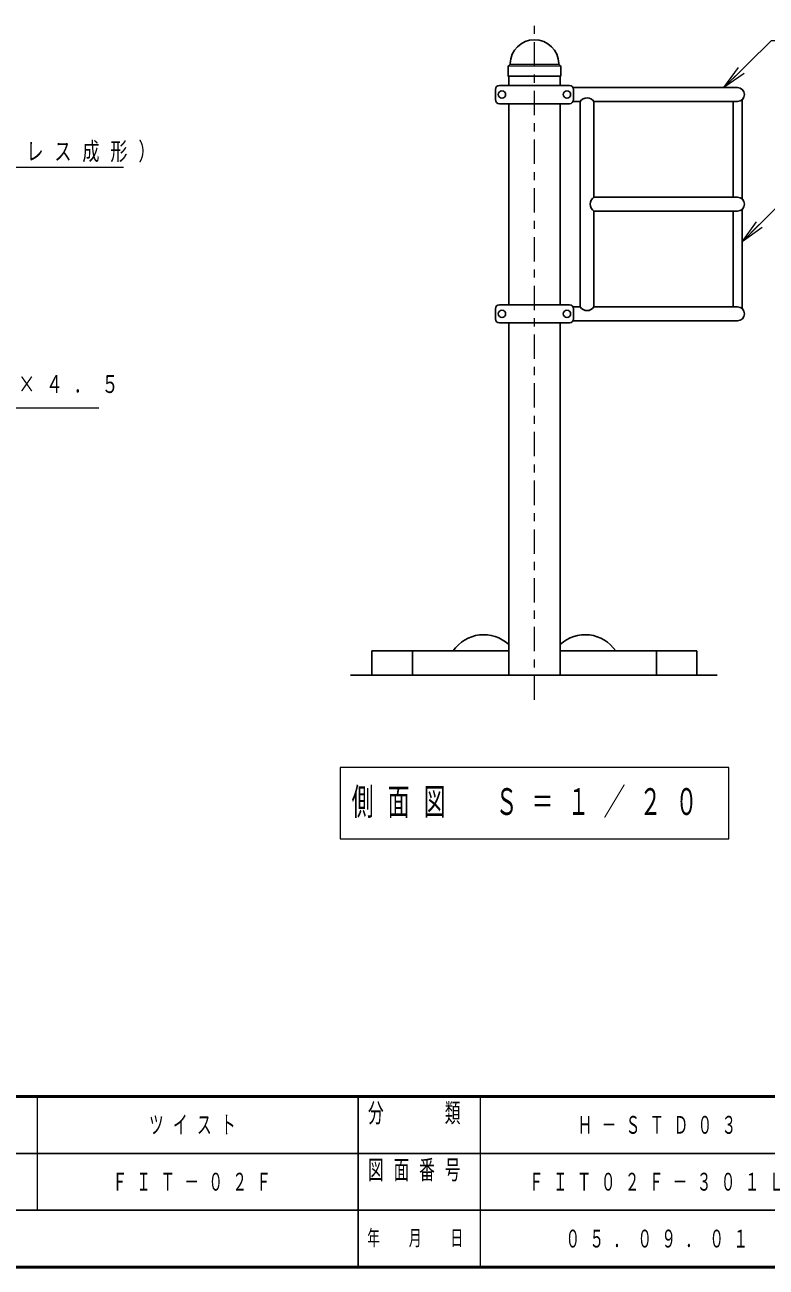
# Model space of a CAD drawing. Units: millimetres on the paper, scale 1:20. Extents: x -365 to 0, y -68 to 257.
# Drawn here: x -171 to -79.8, y 0 to 153 of the extents above; entities that cross this region are included whole.
import ezdxf

# ---------------------------------------------------------------- set-up
doc = ezdxf.new("R2010")
doc.units = ezdxf.units.MM
doc.linetypes.add('USER2', pattern=[6, 3, -1, 1, -1])
doc.layers.add('1_20', color=7, linetype='Continuous', lineweight=25)
doc.layers.add('NAKAMURA図枠', color=7, linetype='Continuous', lineweight=13)
doc.layers.add('99', color=7, linetype='Continuous')
doc.styles.add('ＭＳ ゴシック', font='')
doc.styles.get('ＭＳ ゴシック').set_extended_font_data('MS Gothic')

msp = doc.modelspace()

# ---------------------------------------------------------------- linework, layer by layer
at = {"layer": '1_20', "linetype": 'USER2', "lineweight": 13}
msp.add_line((-108.315, 69.833), (-108.315, 152.954), dxfattribs=at)
at = {"layer": '1_20'}
for p, q in [((-111.565, 146.647), (-111.544, 147.813)), ((-111.486, 147.95), (-111.358, 148.078)), ((-105.144, 147.95), (-105.271, 148.078)), ((-105.065, 146.647), (-105.085, 147.813)), ((-104.012, 145.497), (-112.617, 145.497)), ((-111.54, 146.622), (-105.09, 146.622)), ((-111.49, 146.622), (-111.49, 145.497)), ((-105.14, 146.622), (-105.14, 145.497)), ((-113.117, 143.747), (-113.117, 144.997)), ((-83.315, 145.222), (-103.566, 145.222)), ((-103.512, 143.747), (-103.512, 144.997)), ((-104.012, 143.247), (-112.617, 143.247)), ((-111.49, 143.247), (-111.49, 118.497)), ((-105.14, 143.247), (-105.14, 118.497)), ((-103.512, 143.522), (-102.695, 143.522)), ((-102.695, 118.222), (-102.695, 143.522)), ((-100.995, 131.722), (-100.995, 143.522)), ((-100.995, 143.522), (-83.315, 143.522)), ((-83.857, 131.722), (-83.857, 143.522)), ((-82.772, 131.526), (-82.772, 143.717)), ((-100.995, 131.722), (-83.315, 131.722)), ((-100.995, 118.222), (-100.995, 130.022)), ((-100.995, 130.022), (-83.315, 130.022)), ((-83.857, 118.222), (-83.857, 130.022)), ((-82.772, 118.026), (-82.772, 130.217)), ((-113.117, 116.747), (-113.117, 117.997)), ((-104.012, 118.497), (-112.617, 118.497)), ((-103.512, 118.222), (-102.695, 118.222)), ((-103.512, 116.747), (-103.512, 117.997)), ((-100.995, 118.222), (-83.315, 118.222)), ((-104.012, 116.247), (-112.617, 116.247)), ((-111.49, 72.872), (-111.49, 116.247)), ((-105.14, 72.872), (-105.14, 116.247)), ((-83.315, 116.522), (-103.566, 116.522)), ((-128.315, 75.872), (-111.49, 75.872)), ((-128.315, 72.872), (-128.315, 75.872)), ((-123.315, 72.872), (-123.315, 75.872)), ((-105.14, 75.872), (-88.315, 75.872)), ((-93.315, 72.872), (-93.315, 75.872)), ((-88.315, 72.872), (-88.315, 75.872)), ((-130.971, 72.872), (-85.815, 72.872))]:
    msp.add_line(p, q, dxfattribs=at)
at = {"layer": '1_20', "lineweight": 13}
for p, q in [((-111.471, 147.893), (-105.158, 147.893)), ((-111.27, 148.122), (-105.359, 148.122)), ((-84.998, 145.222), (-83.223, 147.691)), ((-84.998, 145.222), (-82.87, 147.337)), ((-82.518, 146.982), (-84.998, 145.222)), ((-82.772, 126.235), (-81.001, 128.708)), ((-82.772, 126.235), (-80.648, 128.354)), ((-80.295, 128), (-82.772, 126.235)), ((-132.215, 61.533), (-132.215, 52.733)), ((-84.415, 61.533), (-132.215, 61.533)), ((-84.415, 52.733), (-84.415, 61.533)), ((-132.215, 52.733), (-84.415, 52.733))]:
    msp.add_line(p, q, dxfattribs=at)
for points in [[(-84.998, 145.222), (-79.144, 151.041), (-43.144, 151.041)], [(-206.337, 143.868), (-197.909, 135.441), (-158.909, 135.441)], [(-82.772, 126.235), (-77.226, 131.768), (-41.226, 131.768)], [(-206.286, 114.158), (-197.909, 105.781), (-161.909, 105.781)]]:
    msp.add_lwpolyline(points, dxfattribs=at)
at = {"layer": '1_20'}
for centre in [(-112.315, 144.372), (-104.315, 144.372), (-112.315, 117.372), (-104.315, 117.372)]:
    msp.add_circle(centre, 0.45, dxfattribs=at)
for centre, radius, start, end in [((-108.315, 148.122), 3, 1.14005, 178.85842), ((-111.344, 147.809), 0.2, 135, 178.99605), ((-111.464, 148.184), 0.15, 315, 358.85842), ((-105.165, 148.184), 0.15, 181.14005, 225), ((-105.285, 147.809), 0.2, 1.00395, 45), ((-112.617, 144.997), 0.5, 90, 180), ((-111.54, 146.647), 0.025, 178.87801, 270), ((-105.09, 146.647), 0.025, 270, 1.12199), ((-104.012, 144.997), 0.5, 0, 90), ((-101.845, 142.941), 1.029, 34.31875, 145.68125), ((-83.315, 144.372), 0.85, 270, 90), ((-112.617, 143.747), 0.5, 180, 270), ((-104.012, 143.747), 0.5, 270, 0), ((-100.449, 130.872), 1.01, 122.71299, 237.28701), ((-83.315, 130.872), 0.85, 270, 90), ((-112.617, 117.997), 0.5, 90, 180), ((-104.012, 117.997), 0.5, 0, 90), ((-101.845, 118.802), 1.029, 214.31875, 325.68125), ((-83.315, 117.372), 0.85, 270, 90), ((-112.617, 116.747), 0.5, 180, 270), ((-104.012, 116.747), 0.5, 270, 0), ((-114.565, 73.356), 4.516, 47.08081, 146.14497), ((-102.065, 73.356), 4.516, 33.85503, 132.91919)]:
    msp.add_arc(centre, radius, start, end, dxfattribs=at)
at = {"layer": 'NAKAMURA図枠', "lineweight": 50}
for p, q in [((-365, 21), (0, 21)), ((-365, 0), (0, 0))]:
    msp.add_line(p, q, dxfattribs=at)
at = {"layer": 'NAKAMURA図枠'}
for p, q in [((-169.5, 21), (-169.5, 7)), ((-115, 21), (-115, 0))]:
    msp.add_line(p, q, dxfattribs=at)
at = {"layer": 'NAKAMURA図枠', "color": 211, "lineweight": 25}
for p, q in [((-130, 21), (-130, 0)), ((-182.5, 14), (-70, 14)), ((-237.5, 7), (0, 7))]:
    msp.add_line(p, q, dxfattribs=at)

# ---------------------------------------------------------------- texts
at = {"layer": '1_20', "attachment_point": 4, "style": 'ＭＳ ゴシック'}
for s, insert, char_height in [('\\T1.64;\\W0.7;ＰＬ－２．７（プレス成形）', (-198.383, 137.241), 2.199), ('\\T1.63;\\W0.7;ポスト：φ１２７×４．５', (-198.404, 108.431), 2.199), ('\\T1.64;\\W0.6;側面図\u3000Ｓ＝１／２０', (-130.815, 57.133), 3.299)]:
    msp.add_mtext(s, dxfattribs=dict(at, insert=insert, char_height=char_height))
at = {"layer": '99', "char_height": 2.199, "attachment_point": 4, "style": 'ＭＳ ゴシック'}
for s, insert in [('\\T1.64;\\W0.6;ツイスト', (-155.75, 17.5)), ('\\T1.64;\\W0.6;Ｈ－ＳＴＤ０３', (-103, 17.5)), ('\\T1.64;\\W0.6;ＦＩＴ－０２Ｆ', (-160.25, 10.5)), ('\\T1.64;\\W0.6;ＦＩＴ０２Ｆ－３０１Ｌ', (-109, 10.5)), ('\\T1.64;\\W0.6;０５．０９．０１', (-104.5, 3.5))]:
    msp.add_mtext(s, dxfattribs=dict(at, insert=insert))
at = {"layer": 'NAKAMURA図枠', "color": 4, "style": 'ＭＳ ゴシック'}
for s, insert, char_height, attachment_point in [('\\T1.64;\\W0.6;分\u3000\u3000類', (-122.5, 20.167), 2.346, 2), ('\\T1.64;\\W0.6;図面番号', (-122.5, 13.167), 2.346, 2), ('\\T1.64;\\W0.6;年\u3000月\u3000日', (-122.5, 3.5), 1.906, 5)]:
    msp.add_mtext(s, dxfattribs=dict(at, insert=insert, char_height=char_height, attachment_point=attachment_point))

doc.saveas('drawing.dxf')
